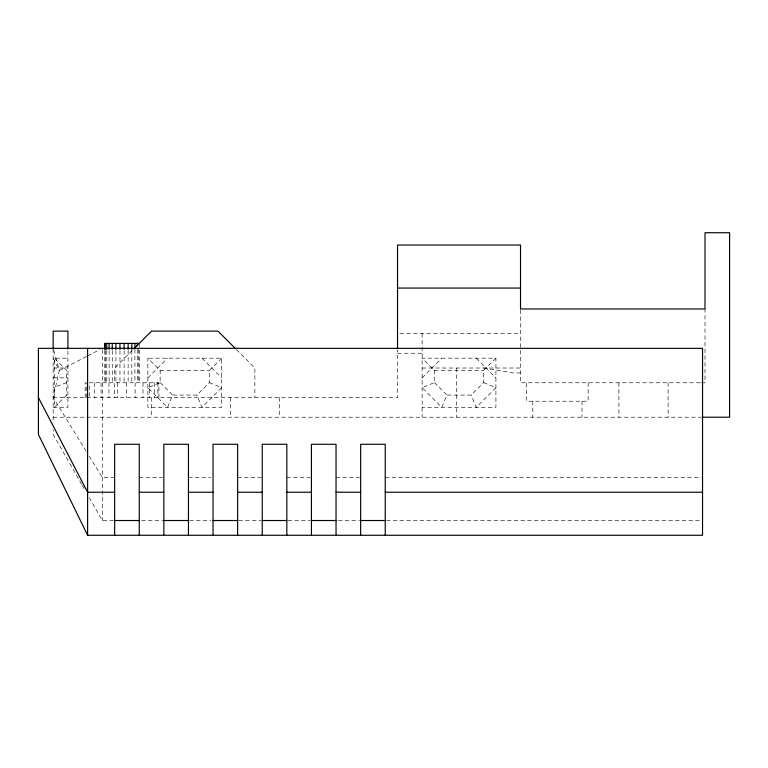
<?xml version="1.0" encoding="UTF-8"?>
<svg xmlns="http://www.w3.org/2000/svg" width="768" height="768" viewBox="0 0 768 768"><rect width="100%" height="100%" fill="white"/><g stroke="black" fill="none" stroke-linecap="round" stroke-linejoin="round"><path stroke-width="0.58" stroke-dasharray="3.84 2.88" d="M86.16 451.162L53.155 397.526L59.309 370.474L53.462 349.44M221.654 358.176L209.357 370.474L209.357 382.598L196.877 395.069L172.637 395.069L167.539 407.366L147.859 387.686L160.157 382.598L160.157 370.474L147.859 358.176L147.859 407.366L221.654 407.366L221.654 358.176L147.859 358.176M495.917 358.176L483.619 370.474L483.619 382.598L471.149 395.069L446.899 395.069L441.802 407.366L422.131 387.686L434.429 382.598L434.429 370.474L422.131 358.176L495.917 358.176L495.917 407.366L422.131 407.366M132.259 350.4L114.653 368.016L114.653 397.526M147.859 377.846L167.539 358.176M422.131 377.846L441.802 358.176M86.602 356.429L59.309 370.474L53.155 358.176L67.92 358.176M87.658 355.891L100.253 349.411M66.691 382.598L53.155 387.686M399.869 333.571L520.522 333.571M397.526 353.251L422.131 353.251M53.155 368.016L67.92 368.016M422.131 368.016L520.522 368.016M160.157 370.474L209.357 370.474M434.429 370.474L483.619 370.474M520.522 372.931L513.139 372.931L483.619 368.016M53.155 377.846L67.92 377.846M700.214 382.771L520.522 382.771L520.522 308.976M701.405 382.771L705.005 382.771L705.005 308.976M53.155 397.526L397.526 397.526L397.526 349.776M53.155 407.366L67.92 407.366L67.92 348.97M53.155 417.206L700.819 417.206M114.653 477.475L102.355 477.475L89.28 456.221M139.248 477.475L162.682 477.475M188.448 477.475L210.701 477.475M237.638 477.475L261.072 477.475M286.838 477.475L310.262 477.475M336.038 477.475L359.462 477.475M385.229 477.475L701.347 477.475M89.318 497.702L102.355 520.522L113.539 520.522M141.59 520.522L162.682 520.522M189.619 520.522L210.701 520.522M238.81 520.522L261.072 520.522M288.01 520.522L310.262 520.522M338.381 520.522L359.462 520.522M386.429 520.522L701.347 520.522M483.619 382.598L495.917 387.686L476.246 407.366L471.149 395.069M209.357 382.598L221.654 387.686L201.974 407.366L196.877 395.069M476.246 358.176L495.917 377.846M434.429 382.598L446.899 395.069M236.41 349.565L254.861 368.016L254.861 397.526M201.974 358.176L221.654 377.846M160.157 382.598L172.637 395.069M81.61 484.214L53.155 434.429L53.155 429.667M82.205 485.251L84.576 489.398M668.102 382.771L668.102 417.206M618.912 382.771L618.912 417.206M588.163 382.771L588.163 401.222L526.666 401.222L526.666 382.771M582.01 401.222L582.01 417.206M532.819 401.222L532.819 417.206M456.566 368.016L456.566 417.206M422.131 333.571L422.131 417.206M279.408 397.526L279.408 417.206M230.323 397.526L230.323 417.206M158.928 397.526L158.928 382.771L89.366 382.771L89.366 397.526M157.853 382.771L157.853 397.526M154.704 382.771L154.704 397.526M151.546 397.526L151.546 417.206M149.654 382.771L149.654 397.526M142.992 382.771L142.992 397.526M139.248 343.411L139.248 382.771M138.749 349.373L138.749 382.771M137.28 349.373L137.28 382.771M135.12 382.771L135.12 397.526M134.918 349.373L134.918 382.771M131.818 350.573L131.818 382.771M128.141 350.573L128.141 382.771M126.48 382.771L126.48 397.526M124.109 350.573L124.109 382.771M119.962 350.573L119.962 382.771M117.581 382.771L117.581 397.526M115.93 350.573L115.93 382.771M112.253 350.573L112.253 382.771M109.142 350.573L109.142 382.771M108.95 382.771L108.95 397.526M106.79 350.573L106.79 382.771M105.312 350.573L105.312 382.771M104.813 350.573L104.813 382.771M102.355 349.526L102.355 520.522M101.069 382.771L101.069 397.526M94.416 382.771L94.416 397.526M86.208 397.526L86.208 382.771L85.133 382.771L85.133 397.526M53.155 348.97L53.155 422.525M66.691 395.069L54.384 407.366L54.384 358.176L66.691 370.474L66.691 395.069"/><path stroke-width="1.15" d="M133.939 348.72L151.546 331.114L217.968 331.114L235.574 348.72M397.526 288.067L520.522 288.067M139.248 343.411L104.813 343.411L104.813 349.373M702.019 417.206L729.6 417.206L729.6 232.723L705.005 232.723L705.005 308.976L520.522 308.976L520.522 245.021L397.526 245.021L397.526 348.749M114.653 492.23L87.6 492.23L38.4 397.526M139.248 492.23L163.853 492.23M188.448 492.23L213.043 492.23M237.638 492.23L262.243 492.23M286.838 492.23L311.434 492.23M336.038 492.23L360.634 492.23M385.229 492.23L702.538 492.23M114.653 520.522L139.248 520.522M163.853 520.522L188.448 520.522M213.043 520.522L237.638 520.522M262.243 520.522L286.838 520.522M311.434 520.522L336.038 520.522M360.634 520.522L385.229 520.522M87.6 535.277L702.538 535.277L702.538 348.336L38.4 348.336L38.4 434.429L87.6 535.277L87.6 348.336M385.229 535.277L385.229 444.269L360.634 444.269L360.634 535.277M336.038 535.277L336.038 444.269L311.434 444.269L311.434 535.277M286.838 535.277L286.838 444.269L262.243 444.269L262.243 535.277M237.638 535.277L237.638 444.269L213.043 444.269L213.043 535.277M188.448 535.277L188.448 444.269L163.853 444.269L163.853 535.277M139.248 535.277L139.248 444.269L114.653 444.269L114.653 535.277M137.28 343.411L137.28 345.802M134.918 343.411L134.918 348.182M131.818 343.411L131.818 349.373M128.141 343.411L128.141 349.373M124.109 343.411L124.109 349.373M119.962 343.411L119.962 349.373M115.93 343.411L115.93 349.373M112.253 343.411L112.253 349.373M109.142 343.411L109.142 349.373M106.79 343.411L106.79 349.373M105.312 343.411L105.312 349.373M67.92 348.97L67.92 331.114L53.155 331.114L53.155 348.97"/></g></svg>
